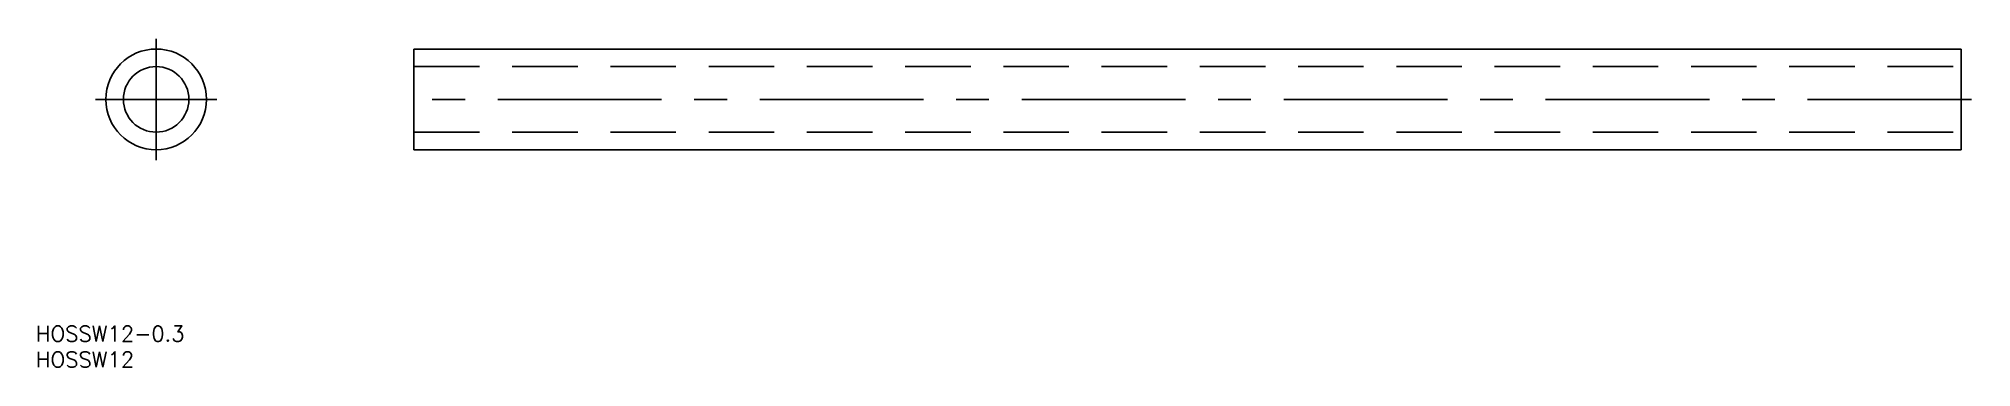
# Model space of a CAD drawing. Extents: x -23 to 352, y -52 to 12.
import ezdxf

# ---------------------------------------------------------------- set-up
doc = ezdxf.new("R2010")
doc.units = 0
doc.linetypes.add('CENTER', pattern=[50.8, 31.75, -6.35, 6.35, -6.35])
doc.linetypes.add('DASHED', pattern=[19.05, 12.7, -6.35])
doc.layers.get('0').update_dxf_attribs({"linetype": 'CONTINUOUS'})
doc.layers.add('CENTER', color=1, linetype='CENTER')
doc.styles.get("Standard").update_dxf_attribs({"font": 'txt.shx', "height": 3, "bigfont": 'bigfont.shx'})

msp = doc.modelspace()

# ---------------------------------------------------------------- linework, layer by layer
at = {"color": 7, "linetype": 'CONTINUOUS'}
for p, q in [((50, -9.75), (50, 9.75)), ((50, 9.75), (350, 9.75)), ((350, 9.75), (350, -9.75)), ((50, -9.75), (350, -9.75))]:
    msp.add_line(p, q, dxfattribs=at)
at = {"color": 3, "linetype": 'DASHED'}
for p, q in [((50, 6.35), (350, 6.35)), ((50, -6.35), (350, -6.35))]:
    msp.add_line(p, q, dxfattribs=at)
at = {"color": 7, "linetype": 'CONTINUOUS'}
for radius in [9.75, 6.35]:
    msp.add_circle((0, 0), radius, dxfattribs=at)
at = {"layer": 'CENTER', "color": 1, "linetype": 'CENTER'}
for p, q in [((0, -11.75), (0, 11.75)), ((11.75, 0), (-11.75, 0)), ((352, 0), (48, 0))]:
    msp.add_line(p, q, dxfattribs=at)

# ---------------------------------------------------------------- texts
at = {"color": 7, "linetype": 'CONTINUOUS'}
for s, p in [('HOSSW12-0.3', (-23.3, -46.89)), ('HOSSW12', (-23.3, -51.89))]:
    msp.add_text(s, height=3, dxfattribs=at).set_placement(p)

doc.saveas('drawing.dxf')
